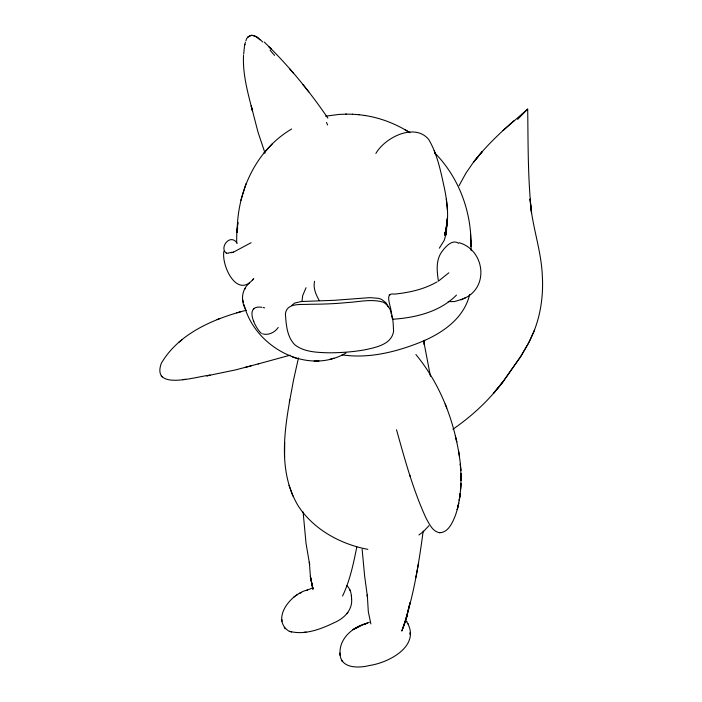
<?xml version="1.0" encoding="UTF-8"?>
<svg xmlns="http://www.w3.org/2000/svg" width="702" height="702" viewBox="0 0 702 702"><rect width="100%" height="100%" fill="white"/><g stroke="black" fill="none" stroke-linecap="round" stroke-linejoin="round"><path stroke-width="1.05" d="M351.57 599.122C351.605 594.243 350.561 588.794 346.639 585.494M369.392 622.262L364.356 624.306L367.427 623.095C353.273 626.596 338.917 638.241 340.04 654.106C340.733 668.699 358.994 668.234 369.375 665.514C390.233 662.486 422.955 644.392 405.493 619.989M409.907 634.266L409.915 632.739M367.839 549.359C340.496 544.19 313.548 529.51 298.122 505.773C275.438 467.672 286.074 420.691 293.55 379.966L298.464 357.915M284.556 457.134L284.705 442.593M351.57 598.385C352.904 609.775 344.059 618.611 334.24 622.665C320.516 629.325 304.185 635.564 288.847 631.116C270.481 618.804 291.532 593.129 307.423 590.075L306.774 590.338L313.004 587.706M243.533 55.256C242.585 74.175 247.771 92.69 252.439 110.819L251.202 105.844L257.976 132.029L265.023 153.106M243.664 54.107L244.463 46.42M301.948 301.641L302.694 295.586L306.046 287.706M237.671 227.676L237.188 232.546C236.986 191.874 255.774 150.017 291.69 128.992M446.042 235.03L446.349 232.669L444.305 240.233L439.312 248.192M423.192 530.958C418.717 564.724 413.206 598.876 401.79 631.045L405.177 622.209L410.047 602.623L406.59 617.462L407.178 615.198L402.966 628.079M446.288 233.143L447.393 217.91L446.507 227.194L445.568 231.748L447.376 219.515L445.928 229.984L444.515 235.231C449.526 220.41 447.56 204.475 444.682 189.452C440.944 172.481 437.679 154.782 428.799 139.601C414.891 122.411 385.012 137.408 375.903 153.431M423.868 344.278L424.64 340.216M415.812 577.623L418.603 562.925M289.321 402.106L289.742 399.929M356.8 547.025C353.439 563.68 349.947 580.598 342.576 596.016M238.241 222.613L236.82 229.633L236.635 242.997M244.594 45.604L245.41 42.26M244.901 44.235L244.691 45.174M469.656 294.533C463.469 320.577 438.478 335.723 415.04 344.331C391.935 352.948 366.76 358.546 342.067 354.861M314.566 281.3C312.96 288.057 316.005 294.893 319.349 300.64M246.007 183.661L240.786 200.518M452.913 429.247C471.849 416.198 488.855 400.43 502.746 382.072L520.586 356.721L528.431 343.296C539.469 322.727 543.699 299.14 542.33 275.947L542.286 274.93C541.093 249.166 531.563 224.719 530.089 198.973L531.546 213.013C527.764 178.519 528.176 143.752 527.693 109.1L502.93 130.598M245.875 40.856C246.744 35.741 252.755 33.687 256.563 37.224M534.564 329.966L528.431 343.296L520.919 356.221L503.264 381.44L493.304 393.55L502.746 382.072M437.127 281.809C424.113 289.382 409.099 292.655 394.252 294.12C382.967 292.006 392.515 308.731 391.067 313.759M392.172 318.436L392.813 318.989M459.02 185.749L465.9 173.21L473.245 162.513L482.292 151.527L473.446 162.311C485.345 146.788 499.596 133.292 514.268 120.428M249.298 283.117C241.892 289.443 240.637 299.894 245.077 308.38C257.441 348.131 308.081 375.351 346.016 352.974M244.656 289.303L245.358 288.153M278.22 327.439C275.149 332.037 269.463 335.126 263.882 334.196M223.885 251.281C221.288 266.102 237.443 299.745 253.747 278.431M252.474 280.159L253.01 279.431M291.549 305.554L294.7 303.045L301.333 301.509L334.257 300.316L369.831 297.639L378.334 298.306L381.537 299.359L386.047 302.816L388.294 306.853M428.887 525.71L423.192 531.853L418.91 534.959M263.531 153.492L272.481 143.673M248.315 36.697L251.685 35.1L256.221 36.557A16.102 8.836 53.3 0 1 257.151 37.083A19.814 10.872 53.2 0 1 259.152 38.557M517.593 119.393L527.693 109.1M448.85 272.797L439.048 280.642M456.467 295.094C439.882 311.925 415.523 317.743 392.672 319.252M261.978 307.3C243.673 304.51 254.765 327.465 261.398 333.45M246.516 310.187C214.11 318.585 178.905 333.196 161.276 363.364C151.123 391.953 198.324 375.737 210.126 375.228L206.721 375.877L235.775 369.849L258.827 363.75M182.064 339.724L179.045 342.128M293.392 597.446L295.033 596.173M253.536 309.003L254.264 308.45M463.706 298.596C489.557 287.82 484.749 249.938 459.143 242.708M295.937 595.55L297.692 594.471M299.5 593.48L301.272 592.602M448.183 301.606L454.554 301.562L462.916 298.973M251.088 242.708L233.099 252.343M461.091 299.859L465.575 297.692M359.406 626.272L352.948 629.685L361.363 625.456M217.067 319.603L219.945 318.462M360.538 625.772L363.46 624.648M290.031 355.23L258.143 363.943M236.793 312.829L240.681 311.732M329.931 359.292L333.898 358.195M244.621 367.594L251.579 365.724M325.623 116.181L338.838 114.444L346.586 114.145M185.626 379.282L182.81 379.615M303.905 632.353L306.046 632.09M352.378 114.233L359.055 114.724M318.998 360.96L314.084 361.1M262.539 333.845L263.136 333.827M345.612 114.145L352.606 114.224M439.742 532.739C448.578 532.37 452.614 522.262 455.449 515.294C461.328 498.06 461.846 479.457 460.091 461.477C455.08 422.85 440.9 384.757 415.891 354.545M439.9 532.748C432.66 531.862 429.291 523.859 426.123 518.304C413.101 489.952 404.896 459.722 396.525 429.756M364.364 115.418C380.581 117.813 396.2 123.938 409.986 132.757M358.546 114.654L365.61 115.584M263.294 307.529L264.619 307.871M289.891 631.51L290.479 631.677M291.049 631.835L291.62 631.993M292.251 356.879L296.332 358.274M226.404 253.159C218.831 248.017 230.142 232.625 237.223 243.296M404.896 129.572L409.371 132.388M389.241 294.533L389.733 295.358M458.617 243.304C451.869 238.531 444.401 247.982 440.97 253.018C435.749 261.434 437.013 271.893 438.434 281.186M264.233 42.041C288.066 65.014 309.249 90.804 327.887 118.147M269.875 47.359L271.446 48.903M161.197 375.93L161.635 376.386M161.741 376.491L162.18 376.939M435.222 153.378C459.213 177.983 471.779 212.416 470.963 246.63L470.551 234.266M284.275 627.632L285.31 628.817M270.068 50.184L274.552 55.414M289.601 68.814L293.129 72.876M308.836 91.918L302.939 84.6M406.949 621.647L406.818 621.463M326.456 122.446L327.632 125M349.798 589.68L350.166 590.496M408.424 624.297L408.178 623.727M445.208 404.001L446.779 407.994M292.945 496.051L288.987 485.257M434.222 150.579L435.617 154.651L435.091 153.115M409.582 474.701L410.214 476.553M253.483 320.586L253.764 321.411M243.884 304.493L245.077 308.38M370.867 623.929L368.322 611.775L367.278 594.752L367.532 597.507L364.619 575.859L362.127 549.262M456.282 439.812L456.774 441.839L455.317 435.863M312.89 589.206L310.381 576.281L312.96 589.083L310.442 577.237L309.354 562.197L309.652 564.636L306.019 543.243L303.106 511.969M391.462 315.681L391.839 317.278M243.304 302.264L242.725 299.684M423.657 340.803L430.431 376.29M458.599 450.886L459.433 456.282M446.323 199.122L447.543 211.039M351.369 595.454L351.509 596.884M471.226 250.702L470.752 239.996M281.958 621.358L281.862 619.471M268.489 46.402A95.253 41.76 51.4 0 1 270.902 49.114M260.003 39.523A33.959 18.735 53.3 0 1 262.697 41.988M256.563 37.267A21.086 11.486 53 0 1 259.915 39.83M247.648 37.496A23.807 12.961 52.4 0 1 248.297 36.688M233.327 252.018A44.138 11.706 -46.5 0 1 231.204 252.746M231.546 252.246A45.639 12.487 -47.6 0 1 229.001 252.86M228.536 253.168A45.533 12.838 -48.9 0 1 226.509 253.036M285.424 313.847C286.144 324.508 286.881 336.855 294.884 344.84C304.212 352.053 316.699 352.404 328.001 352.799C340.479 352.816 352.992 351.983 365.268 349.736C376.149 347.341 391.54 344.436 393.576 331.335C393.059 321.34 393.26 307.766 383.327 302.211C371.428 298.622 358.845 301.957 346.718 302.588C334.529 303.826 322.279 304.203 310.038 304.264C301.579 304.949 286.802 302.264 285.424 313.847M460.907 483.432L460.486 490.426L460.907 483.432M460.187 493.541L459.248 500.351L460.187 493.541M458.713 503.281L457.248 509.582L458.713 503.281M446.34 228.299L444.805 234.31L446.34 228.299M347.271 613.302L346.937 613.715L347.85 612.592L347.271 613.302M342.26 661.03L341.742 660.231L342.637 661.626L342.26 661.03M340.128 655.141L339.97 653.202L340.128 655.141M460.802 470.559L460.337 464.119L460.802 470.559M460.96 476.412L460.916 473.473L460.977 480.317L460.96 476.412"/></g></svg>
